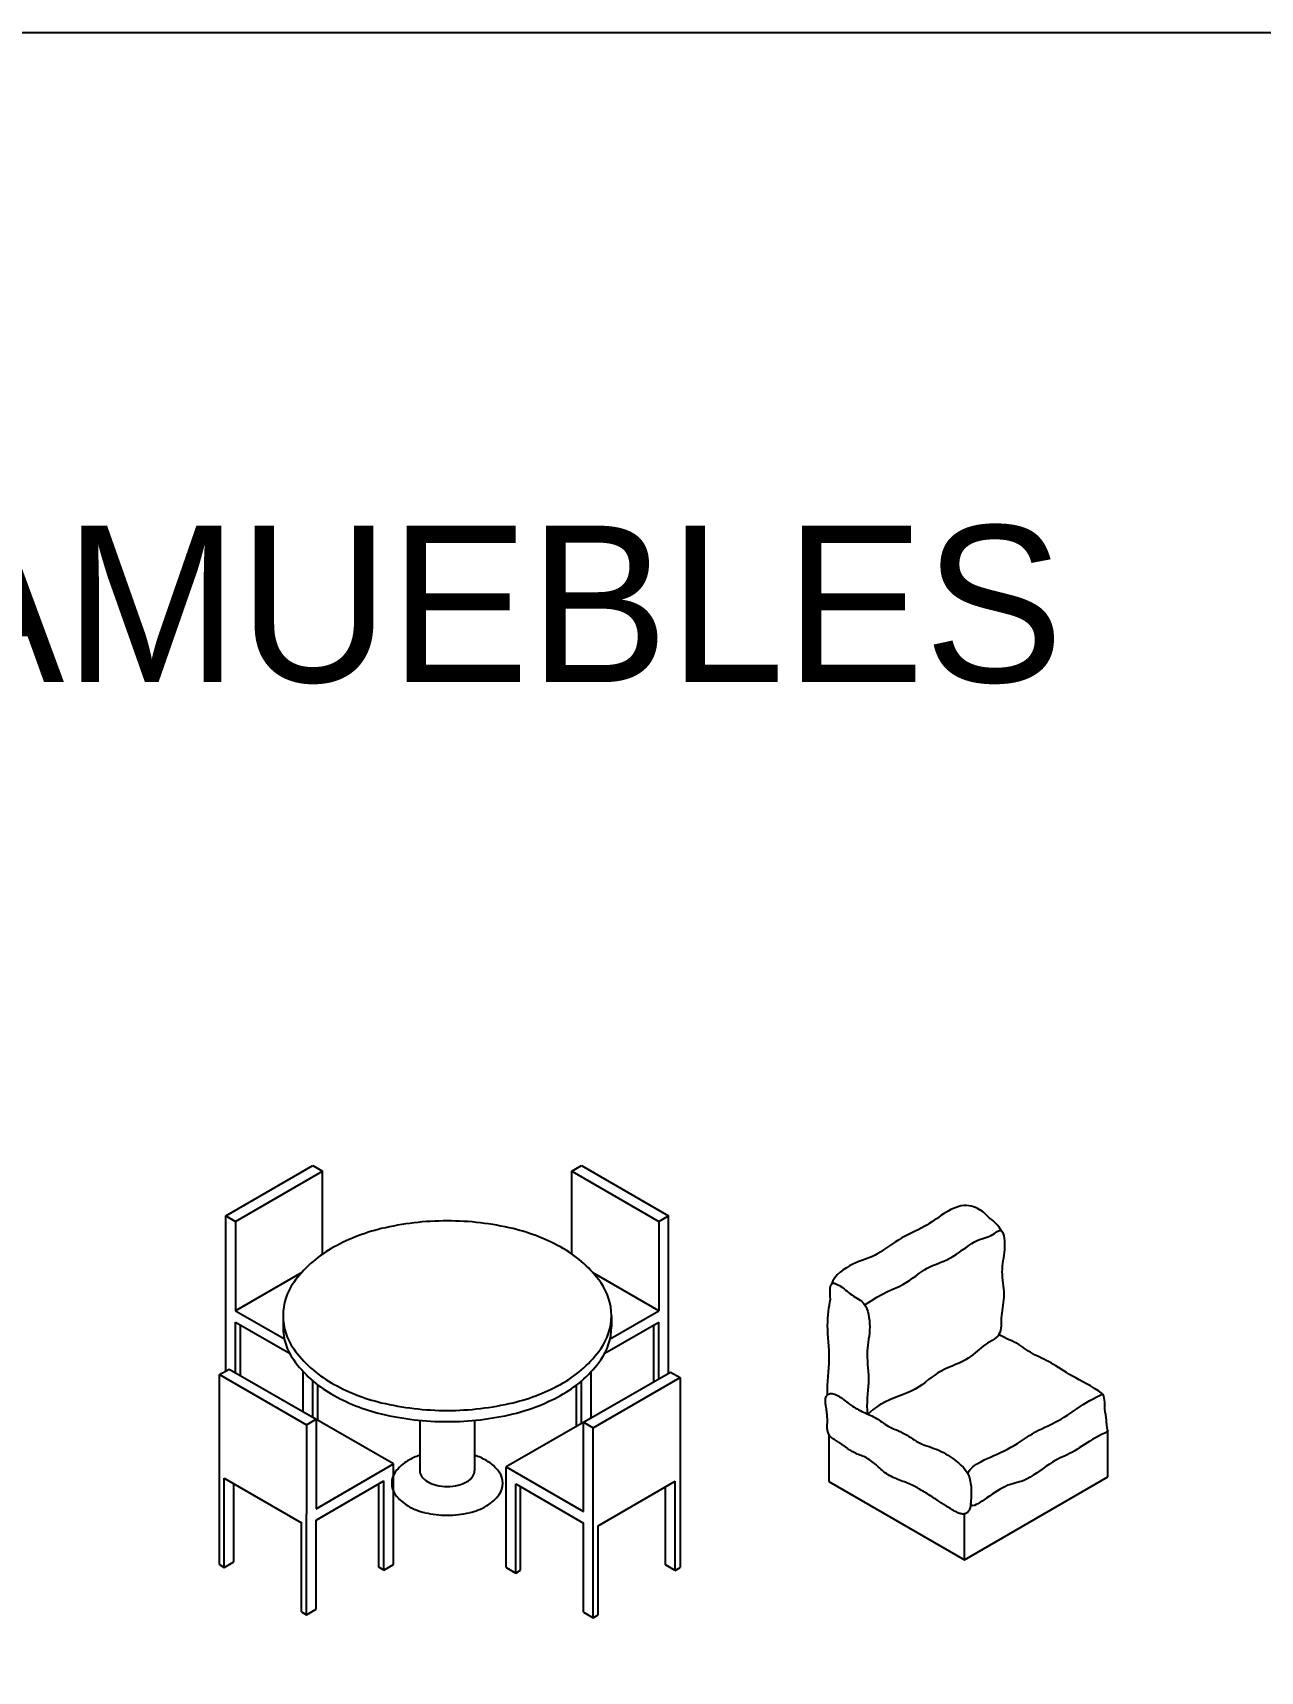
# Model space of a CAD drawing. Header units: millimetres. Extents: x 203.7 to 271.7, y 165.9 to 194.2.
# Drawn here: x 213.95 to 219.44, y 186.85 to 194.18 of the extents above; entities that cross this region are included whole.
import ezdxf

# ---------------------------------------------------------------- set-up
doc = ezdxf.new("R2010")
doc.units = ezdxf.units.MM
doc.layers.add('MUEBLE', color=8, linetype='Continuous')
doc.layers.add('MURO-ACTUALES', color=1, linetype='Continuous')

# ---------------------------------------------------------------- blocks, each defined once
blk = doc.blocks.new('ISS-1')
at = {"layer": 'MUEBLE'}
for p, q in [((-0.1183, 0.7347), (-0.1299, 0.7292)), ((-0.1066, 0.7394), (-0.1183, 0.7347)), ((-0.0948, 0.7432), (-0.1066, 0.7394)), ((-0.0832, 0.746), (-0.0948, 0.7432)), ((-0.0717, 0.7475), (-0.0832, 0.746)), ((-0.0604, 0.7477), (-0.0717, 0.7475)), ((-0.0494, 0.7468), (-0.0604, 0.7477)), ((-0.0389, 0.7448), (-0.0494, 0.7468)), ((-0.0288, 0.742), (-0.0389, 0.7448)), ((-0.0194, 0.7386), (-0.0288, 0.742)), ((-0.0106, 0.7346), (-0.0194, 0.7386)), ((-0.0026, 0.7304), (-0.0106, 0.7346)), ((-0.2377, 0.6602), (-0.2498, 0.6532)), ((-0.2263, 0.6673), (-0.2377, 0.6602)), ((-0.2155, 0.6745), (-0.2263, 0.6673)), ((-0.2049, 0.6816), (-0.2155, 0.6745)), ((-0.1946, 0.6888), (-0.2049, 0.6816)), ((-0.1844, 0.6959), (-0.1946, 0.6888)), ((-0.1741, 0.7029), (-0.1844, 0.6959)), ((-0.1635, 0.7099), (-0.1741, 0.7029)), ((-0.1526, 0.7166), (-0.1635, 0.7099)), ((-0.1413, 0.7231), (-0.1526, 0.7166)), ((-0.1299, 0.7292), (-0.1413, 0.7231)), ((0.0044, 0.726), (-0.0026, 0.7304)), ((0.0106, 0.7217), (0.0044, 0.726)), ((0.0159, 0.7174), (0.0106, 0.7217)), ((0.0207, 0.7132), (0.0159, 0.7174)), ((0.025, 0.7091), (0.0207, 0.7132)), ((0.029, 0.705), (0.025, 0.7091)), ((0.033, 0.7009), (0.029, 0.705)), ((0.0372, 0.697), (0.033, 0.7009)), ((0.0416, 0.6931), (0.0372, 0.697)), ((0.0465, 0.6892), (0.0416, 0.6931)), ((0.052, 0.6851), (0.0465, 0.6892)), ((0.058, 0.6802), (0.052, 0.6851)), ((0.0646, 0.6744), (0.058, 0.6802)), ((0.0718, 0.6672), (0.0646, 0.6744)), ((0.0797, 0.6582), (0.0718, 0.6672)), ((-0.3632, 0.5944), (-0.3774, 0.5856)), ((-0.3487, 0.6027), (-0.3632, 0.5944)), ((-0.334, 0.6106), (-0.3487, 0.6027)), ((-0.3192, 0.6182), (-0.334, 0.6106)), ((-0.3046, 0.6254), (-0.3192, 0.6182)), ((-0.2902, 0.6325), (-0.3046, 0.6254)), ((-0.2761, 0.6394), (-0.2902, 0.6325)), ((-0.2626, 0.6463), (-0.2761, 0.6394)), ((-0.2498, 0.6532), (-0.2626, 0.6463)), ((-0.0236, 0.5845), (-0.012, 0.5905)), ((-0.012, 0.5905), (-0.0012, 0.5953)), ((-0.0012, 0.5953), (0.0089, 0.5991)), ((0.0089, 0.5991), (0.0183, 0.6022)), ((0.0183, 0.6022), (0.0271, 0.605)), ((0.0271, 0.605), (0.0354, 0.6077)), ((0.0354, 0.6077), (0.0433, 0.6107)), ((0.0433, 0.6107), (0.0508, 0.6141)), ((0.0508, 0.6141), (0.058, 0.6183)), ((0.058, 0.6183), (0.0649, 0.6228)), ((0.0649, 0.6228), (0.0714, 0.6273)), ((0.0714, 0.6273), (0.0776, 0.6313)), ((0.0776, 0.6313), (0.0834, 0.6343)), ((0.0883, 0.6471), (0.0797, 0.6582)), ((0.0834, 0.6343), (0.0886, 0.636)), ((0.0975, 0.6335), (0.0883, 0.6471)), ((0.0886, 0.636), (0.0934, 0.6358)), ((0.0934, 0.6358), (0.0976, 0.6335)), ((0.0976, 0.6335), (0.1013, 0.6285)), ((0.1013, 0.6285), (0.1043, 0.6213)), ((0.1043, 0.6213), (0.1068, 0.6121)), ((0.1068, 0.6121), (0.1087, 0.6014)), ((0.1087, 0.6014), (0.1099, 0.5895)), ((0.1099, 0.5895), (0.1106, 0.5768)), ((-0.4927, 0.5151), (-0.5047, 0.5106)), ((-0.4808, 0.5202), (-0.4927, 0.5151)), ((-0.4687, 0.5261), (-0.4808, 0.5202)), ((-0.4565, 0.533), (-0.4687, 0.5261)), ((-0.444, 0.5407), (-0.4565, 0.533)), ((-0.4312, 0.5491), (-0.444, 0.5407)), ((-0.4182, 0.558), (-0.4312, 0.5491)), ((-0.4049, 0.5672), (-0.4182, 0.558)), ((-0.3913, 0.5765), (-0.4049, 0.5672)), ((-0.3774, 0.5856), (-0.3913, 0.5765)), ((-0.1347, 0.5117), (-0.1207, 0.5199)), ((-0.1207, 0.5199), (-0.1064, 0.5291)), ((-0.1064, 0.5291), (-0.0919, 0.5389)), ((-0.0919, 0.5389), (-0.0775, 0.5489)), ((-0.0775, 0.5489), (-0.0633, 0.5589)), ((-0.0633, 0.5589), (-0.0494, 0.5684)), ((-0.0494, 0.5684), (-0.0362, 0.577)), ((-0.0362, 0.577), (-0.0236, 0.5845)), ((0.1073, 0.5248), (0.1054, 0.5123)), ((0.1089, 0.5375), (0.1073, 0.5248)), ((0.1101, 0.5504), (0.1089, 0.5375)), ((0.1106, 0.5636), (0.1101, 0.5504)), ((0.1106, 0.5768), (0.1106, 0.5636)), ((-0.6258, 0.449), (-0.6384, 0.4372)), ((-0.612, 0.4598), (-0.6258, 0.449)), ((-0.5976, 0.4695), (-0.612, 0.4598)), ((-0.583, 0.478), (-0.5976, 0.4695)), ((-0.5687, 0.4854), (-0.583, 0.478)), ((-0.5549, 0.4917), (-0.5687, 0.4854)), ((-0.5418, 0.4971), (-0.5549, 0.4917)), ((-0.5291, 0.5018), (-0.5418, 0.4971)), ((-0.5168, 0.5062), (-0.5291, 0.5018)), ((-0.5047, 0.5106), (-0.5168, 0.5062)), ((-0.2874, 0.4318), (-0.2741, 0.4414)), ((-0.2741, 0.4414), (-0.2611, 0.4506)), ((-0.2611, 0.4506), (-0.2485, 0.4592)), ((-0.2485, 0.4592), (-0.236, 0.4668)), ((-0.236, 0.4668), (-0.2237, 0.4732)), ((-0.2237, 0.4732), (-0.2114, 0.4788)), ((-0.2114, 0.4788), (-0.1991, 0.4839)), ((-0.1991, 0.4839), (-0.1868, 0.4887)), ((-0.1868, 0.4887), (-0.1742, 0.4936)), ((-0.1742, 0.4936), (-0.1614, 0.4988)), ((-0.1614, 0.4988), (-0.1482, 0.5048)), ((-0.1482, 0.5048), (-0.1347, 0.5117)), ((0.0991, 0.4633), (0.0987, 0.451)), ((0.0987, 0.451), (0.0991, 0.4386)), ((0.1001, 0.4755), (0.0991, 0.4633)), ((0.1017, 0.4877), (0.1001, 0.4755)), ((0.1035, 0.5), (0.1017, 0.4877)), ((0.1054, 0.5123), (0.1035, 0.5)), ((-0.6702, 0.3616), (-0.67, 0.3708)), ((-0.67, 0.3708), (-0.6696, 0.379)), ((-0.6696, 0.379), (-0.6687, 0.3859)), ((-0.6687, 0.3859), (-0.6672, 0.3915)), ((-0.6672, 0.3915), (-0.665, 0.3956)), ((-0.6585, 0.4105), (-0.665, 0.3956)), ((-0.665, 0.3956), (-0.6618, 0.3983)), ((-0.6618, 0.3983), (-0.6577, 0.3995)), ((-0.6494, 0.4243), (-0.6585, 0.4105)), ((-0.6577, 0.3995), (-0.6529, 0.3995)), ((-0.6529, 0.3995), (-0.6474, 0.3983)), ((-0.6384, 0.4372), (-0.6494, 0.4243)), ((-0.6474, 0.3983), (-0.6415, 0.3961)), ((-0.6415, 0.3961), (-0.6352, 0.3931)), ((-0.6352, 0.3931), (-0.6286, 0.3893)), ((-0.6286, 0.3893), (-0.6219, 0.3849)), ((-0.6219, 0.3849), (-0.6151, 0.3801)), ((-0.6151, 0.3801), (-0.6083, 0.3748)), ((-0.6083, 0.3748), (-0.6014, 0.3693)), ((-0.6014, 0.3693), (-0.5945, 0.3637)), ((-0.4169, 0.3607), (-0.3971, 0.3698)), ((-0.3971, 0.3698), (-0.3788, 0.3781)), ((-0.3788, 0.3781), (-0.3617, 0.3859)), ((-0.3617, 0.3859), (-0.3456, 0.394)), ((-0.3456, 0.394), (-0.3301, 0.4028)), ((-0.3301, 0.4028), (-0.3154, 0.4122)), ((-0.3154, 0.4122), (-0.3011, 0.422)), ((-0.3011, 0.422), (-0.2874, 0.4318)), ((0.0991, 0.4386), (0.1001, 0.426)), ((0.1001, 0.426), (0.1015, 0.4134)), ((0.1015, 0.4134), (0.1032, 0.4008)), ((0.1032, 0.4008), (0.1048, 0.3881)), ((0.1048, 0.3881), (0.1063, 0.3755)), ((0.1063, 0.3755), (0.1073, 0.363)), ((-0.6756, 0.2885), (-0.6739, 0.3024)), ((-0.6739, 0.3024), (-0.6724, 0.3157)), ((-0.6724, 0.3157), (-0.6693, 0.3283)), ((-0.6706, 0.3402), (-0.6703, 0.3513)), ((-0.6693, 0.3283), (-0.6706, 0.3402)), ((-0.6703, 0.3513), (-0.6702, 0.3616)), ((-0.5945, 0.3637), (-0.5875, 0.3581)), ((-0.5875, 0.3581), (-0.5804, 0.3525)), ((-0.5804, 0.3525), (-0.5731, 0.3472)), ((-0.5731, 0.3472), (-0.5657, 0.3421)), ((-0.5657, 0.3421), (-0.5582, 0.3374)), ((-0.5582, 0.3374), (-0.5506, 0.3329)), ((-0.5506, 0.3329), (-0.5431, 0.3283)), ((-0.5431, 0.3283), (-0.5357, 0.3233)), ((-0.5357, 0.3233), (-0.5287, 0.3178)), ((-0.5287, 0.3178), (-0.5221, 0.3114)), ((-0.5221, 0.3114), (-0.516, 0.304)), ((-0.516, 0.304), (-0.5106, 0.2952)), ((-0.5154, 0.303), (-0.4874, 0.3218)), ((-0.5106, 0.2952), (-0.506, 0.2849)), ((-0.4874, 0.3218), (-0.4617, 0.3373)), ((-0.4617, 0.3373), (-0.4383, 0.35)), ((-0.4383, 0.35), (-0.4169, 0.3607)), ((0.1029, 0.302), (0.101, 0.2902)), ((0.1047, 0.314), (0.1029, 0.302)), ((0.1062, 0.3261), (0.1047, 0.314)), ((0.1073, 0.3382), (0.1062, 0.3261)), ((0.1073, 0.363), (0.1077, 0.3505)), ((0.1077, 0.3505), (0.1073, 0.3382)), ((-0.6816, 0.2099), (-0.6813, 0.2267)), ((-0.6813, 0.2267), (-0.6803, 0.2431)), ((-0.6803, 0.2431), (-0.6795, 0.2588)), ((-0.6795, 0.2588), (-0.6773, 0.2739)), ((-0.6773, 0.2739), (-0.6756, 0.2885)), ((-0.506, 0.2849), (-0.5021, 0.2733)), ((-0.5021, 0.2733), (-0.4989, 0.2606)), ((-0.4989, 0.2606), (-0.4965, 0.2471)), ((-0.4965, 0.2471), (-0.4948, 0.233)), ((-0.4948, 0.233), (-0.4938, 0.2187)), ((0.0957, 0.2204), (0.0953, 0.2095)), ((0.0958, 0.2317), (0.0957, 0.2204)), ((0.096, 0.2432), (0.0958, 0.2317)), ((0.0965, 0.2549), (0.096, 0.2432)), ((0.0976, 0.2666), (0.0965, 0.2549)), ((0.0992, 0.2783), (0.0976, 0.2666)), ((0.101, 0.2902), (0.0992, 0.2783)), ((-0.6813, 0.1924), (-0.6816, 0.2099)), ((-0.6804, 0.1745), (-0.6813, 0.1924)), ((-0.6794, 0.1562), (-0.6804, 0.1745)), ((-0.6777, 0.1376), (-0.6794, 0.1562)), ((-0.4979, 0.1493), (-0.4997, 0.1361)), ((-0.4962, 0.1626), (-0.4979, 0.1493)), ((-0.4947, 0.1761), (-0.4962, 0.1626)), ((-0.4938, 0.19), (-0.4947, 0.1761)), ((-0.4938, 0.2187), (-0.4934, 0.2042)), ((-0.4934, 0.2042), (-0.4938, 0.19)), ((0.064, 0.1498), (0.0547, 0.1435)), ((0.0725, 0.1563), (0.064, 0.1498)), ((0.0798, 0.1634), (0.0725, 0.1563)), ((0.0856, 0.1712), (0.0798, 0.1634)), ((0.0899, 0.1797), (0.0856, 0.1712)), ((0.0925, 0.1662), (0.0856, 0.1712)), ((0.0927, 0.189), (0.0899, 0.1797)), ((0.1008, 0.1613), (0.0925, 0.1662)), ((0.0944, 0.199), (0.0927, 0.189)), ((0.0953, 0.2095), (0.0944, 0.199)), ((0.1102, 0.1565), (0.1008, 0.1613)), ((0.1206, 0.1517), (0.1102, 0.1565)), ((0.1314, 0.1468), (0.1206, 0.1517)), ((0.1424, 0.1419), (0.1314, 0.1468)), ((-0.6764, 0.1186), (-0.6777, 0.1376)), ((-0.6752, 0.0994), (-0.6764, 0.1186)), ((-0.6746, 0.0801), (-0.6752, 0.0994)), ((-0.6745, 0.0606), (-0.6746, 0.0801)), ((-0.5041, 0.0958), (-0.5046, 0.0817)), ((-0.5046, 0.0817), (-0.5044, 0.0671)), ((-0.503, 0.1094), (-0.5041, 0.0958)), ((-0.5015, 0.1228), (-0.503, 0.1094)), ((-0.4997, 0.1361), (-0.5015, 0.1228)), ((-0.0313, 0.0799), (-0.0415, 0.0719)), ((-0.0217, 0.088), (-0.0313, 0.0799)), ((-0.0126, 0.096), (-0.0217, 0.088)), ((-0.0037, 0.1038), (-0.0126, 0.096)), ((0.0054, 0.1113), (-0.0037, 0.1038)), ((0.0147, 0.1184), (0.0054, 0.1113)), ((0.0246, 0.1251), (0.0147, 0.1184)), ((0.0347, 0.1314), (0.0246, 0.1251)), ((0.0449, 0.1374), (0.0347, 0.1314)), ((0.0547, 0.1435), (0.0449, 0.1374)), ((0.1534, 0.1368), (0.1424, 0.1419)), ((0.1639, 0.1314), (0.1534, 0.1368)), ((0.1738, 0.1258), (0.1639, 0.1314)), ((0.1831, 0.1201), (0.1738, 0.1258)), ((0.1919, 0.1141), (0.1831, 0.1201)), ((0.2005, 0.1082), (0.1919, 0.1141)), ((0.2089, 0.1022), (0.2005, 0.1082)), ((0.2174, 0.0963), (0.2089, 0.1022)), ((0.2261, 0.0906), (0.2174, 0.0963)), ((0.2351, 0.0851), (0.2261, 0.0906)), ((0.2446, 0.0798), (0.2351, 0.0851)), ((0.2545, 0.0748), (0.2446, 0.0798)), ((0.2647, 0.0698), (0.2545, 0.0748)), ((-0.6798, -0.0179), (-0.6781, 0.0019)), ((-0.6781, 0.0019), (-0.6765, 0.0216)), ((-0.6765, 0.0216), (-0.6752, 0.0411)), ((-0.6752, 0.0411), (-0.6745, 0.0606)), ((-0.5044, 0.0671), (-0.5036, 0.0521)), ((-0.5036, 0.0521), (-0.5025, 0.0367)), ((-0.5025, 0.0367), (-0.5011, 0.0209)), ((-0.5011, 0.0209), (-0.4999, 0.0048)), ((-0.4999, 0.0048), (-0.4989, -0.0117)), ((-0.1729, 0.0068), (-0.188, -0.0019)), ((-0.1571, 0.0147), (-0.1729, 0.0068)), ((-0.141, 0.0221), (-0.1571, 0.0147)), ((-0.1248, 0.0291), (-0.141, 0.0221)), ((-0.1087, 0.0359), (-0.1248, 0.0291)), ((-0.0932, 0.0426), (-0.1087, 0.0359)), ((-0.0785, 0.0495), (-0.0932, 0.0426)), ((-0.0649, 0.0566), (-0.0785, 0.0495)), ((-0.0526, 0.0641), (-0.0649, 0.0566)), ((-0.0415, 0.0719), (-0.0526, 0.0641)), ((0.2753, 0.0649), (0.2647, 0.0698)), ((0.286, 0.0598), (0.2753, 0.0649)), ((0.2969, 0.0546), (0.286, 0.0598)), ((0.3079, 0.0491), (0.2969, 0.0546)), ((0.3188, 0.0432), (0.3079, 0.0491)), ((0.3298, 0.0368), (0.3188, 0.0432)), ((0.3407, 0.03), (0.3298, 0.0368)), ((0.3519, 0.0229), (0.3407, 0.03)), ((0.3633, 0.0154), (0.3519, 0.0229)), ((0.3752, 0.0077), (0.3633, 0.0154)), ((0.3875, -0.0002), (0.3752, 0.0077)), ((-0.6825, -0.0787), (-0.6823, -0.0582)), ((-0.6823, -0.0582), (-0.6813, -0.0379)), ((-0.6813, -0.0379), (-0.6798, -0.0179)), ((-0.4994, -0.0622), (-0.5009, -0.0794)), ((-0.4985, -0.0452), (-0.4994, -0.0622)), ((-0.4989, -0.0117), (-0.4983, -0.0283)), ((-0.4983, -0.0283), (-0.4985, -0.0452)), ((-0.2726, -0.0636), (-0.2894, -0.0737)), ((-0.2573, -0.0531), (-0.2726, -0.0636)), ((-0.2429, -0.0424), (-0.2573, -0.0531)), ((-0.2293, -0.0317), (-0.2429, -0.0424)), ((-0.2158, -0.0213), (-0.2293, -0.0317)), ((-0.2022, -0.0112), (-0.2158, -0.0213)), ((-0.188, -0.0019), (-0.2022, -0.0112)), ((0.4006, -0.0082), (0.3875, -0.0002)), ((0.4144, -0.0162), (0.4006, -0.0082)), ((0.4291, -0.0243), (0.4144, -0.0162)), ((0.4447, -0.0326), (0.4291, -0.0243)), ((0.4609, -0.0411), (0.4447, -0.0326)), ((0.4778, -0.0502), (0.4609, -0.0411)), ((0.4952, -0.06), (0.4778, -0.0502)), ((0.513, -0.0706), (0.4952, -0.06)), ((0.5312, -0.0822), (0.513, -0.0706)), ((-0.6917, -0.1243), (-0.6914, -0.1198)), ((-0.6916, -0.1291), (-0.6917, -0.1243)), ((-0.6913, -0.134), (-0.6916, -0.1291)), ((-0.6914, -0.1198), (-0.6907, -0.1155)), ((-0.6907, -0.1392), (-0.6913, -0.134)), ((-0.6907, -0.1155), (-0.6895, -0.1114)), ((-0.69, -0.1446), (-0.6907, -0.1392)), ((-0.6891, -0.1503), (-0.69, -0.1446)), ((-0.6895, -0.1114), (-0.6879, -0.1076)), ((-0.6879, -0.1076), (-0.6858, -0.1041)), ((-0.6858, -0.1041), (-0.6834, -0.1009)), ((-0.6834, -0.1009), (-0.6805, -0.0983)), ((-0.6818, -0.0995), (-0.6825, -0.0787)), ((-0.6805, -0.0983), (-0.6773, -0.0961)), ((-0.6773, -0.0961), (-0.6738, -0.0945)), ((-0.6738, -0.0945), (-0.6699, -0.0935)), ((-0.6699, -0.0935), (-0.6657, -0.0932)), ((-0.6657, -0.0932), (-0.6612, -0.0936)), ((-0.6612, -0.0936), (-0.6564, -0.0947)), ((-0.6564, -0.0947), (-0.6513, -0.0963)), ((-0.6513, -0.0963), (-0.646, -0.0985)), ((-0.646, -0.0985), (-0.6405, -0.1012)), ((-0.6405, -0.1012), (-0.6347, -0.1044)), ((-0.6347, -0.1044), (-0.6287, -0.1081)), ((-0.6287, -0.1081), (-0.6225, -0.1122)), ((-0.6225, -0.1122), (-0.6162, -0.1166)), ((-0.6162, -0.1166), (-0.6097, -0.1213)), ((-0.6097, -0.1213), (-0.6032, -0.1262)), ((-0.6032, -0.1262), (-0.5965, -0.1312)), ((-0.5965, -0.1312), (-0.5898, -0.1362)), ((-0.5898, -0.1362), (-0.5831, -0.1411)), ((-0.5831, -0.1411), (-0.5696, -0.1504)), ((-0.5052, -0.1319), (-0.5055, -0.1498)), ((-0.5041, -0.1143), (-0.5052, -0.1319)), ((-0.5026, -0.0968), (-0.5041, -0.1143)), ((-0.5009, -0.0794), (-0.5026, -0.0968)), ((-0.426, -0.1328), (-0.4519, -0.1477)), ((-0.4004, -0.1205), (-0.426, -0.1328)), ((-0.3754, -0.11), (-0.4004, -0.1205)), ((-0.3514, -0.1008), (-0.3754, -0.11)), ((-0.3288, -0.092), (-0.3514, -0.1008)), ((-0.308, -0.0832), (-0.3288, -0.092)), ((-0.2894, -0.0737), (-0.308, -0.0832)), ((0.4484, -0.1522), (0.4627, -0.1428)), ((0.4627, -0.1428), (0.4772, -0.1337)), ((0.4772, -0.1337), (0.4919, -0.1252)), ((0.4919, -0.1252), (0.5066, -0.1171)), ((0.5066, -0.1171), (0.5213, -0.1095)), ((0.5213, -0.1095), (0.5357, -0.1021)), ((0.5497, -0.095), (0.5312, -0.0822)), ((0.5357, -0.1021), (0.5497, -0.095)), ((0.5497, -0.095), (0.5532, -0.1053)), ((0.5532, -0.1053), (0.5556, -0.1148)), ((0.5556, -0.1148), (0.5571, -0.1237)), ((0.5571, -0.1237), (0.558, -0.132)), ((0.558, -0.132), (0.5583, -0.1397)), ((0.5583, -0.1397), (0.5583, -0.1469)), ((-0.6882, -0.1562), (-0.6891, -0.1503)), ((-0.6872, -0.1624), (-0.6882, -0.1562)), ((-0.6863, -0.1688), (-0.6872, -0.1624)), ((-0.6855, -0.1754), (-0.6863, -0.1688)), ((-0.6847, -0.182), (-0.6855, -0.1754)), ((-0.684, -0.1886), (-0.6847, -0.182)), ((-0.6834, -0.1951), (-0.684, -0.1886)), ((-0.683, -0.2015), (-0.6834, -0.1951)), ((-0.6828, -0.2077), (-0.683, -0.2015)), ((-0.6829, -0.2249), (-0.6828, -0.2194)), ((-0.6827, -0.2137), (-0.6828, -0.2077)), ((-0.6828, -0.2194), (-0.6827, -0.2137)), ((-0.5696, -0.1504), (-0.563, -0.1548)), ((-0.563, -0.1548), (-0.5563, -0.1589)), ((-0.5563, -0.1589), (-0.5495, -0.1629)), ((-0.5495, -0.1629), (-0.5427, -0.1667)), ((-0.5427, -0.1667), (-0.5358, -0.1704)), ((-0.5358, -0.1704), (-0.5287, -0.174)), ((-0.5287, -0.174), (-0.5215, -0.1774)), ((-0.5215, -0.1774), (-0.514, -0.1808)), ((-0.514, -0.1808), (-0.5065, -0.1842)), ((-0.5065, -0.1842), (-0.4989, -0.1875)), ((-0.5055, -0.1498), (-0.5047, -0.1678)), ((-0.5047, -0.1678), (-0.5024, -0.186)), ((-0.4774, -0.1659), (-0.5024, -0.1879)), ((-0.4989, -0.1875), (-0.4914, -0.1909)), ((-0.4914, -0.1909), (-0.4839, -0.1943)), ((-0.4839, -0.1943), (-0.4766, -0.1978)), ((-0.4519, -0.1477), (-0.4774, -0.1659)), ((-0.4766, -0.1978), (-0.4696, -0.2015)), ((-0.4696, -0.2015), (-0.4628, -0.2053)), ((-0.4628, -0.2053), (-0.4565, -0.2092)), ((-0.4565, -0.2092), (-0.4503, -0.2134)), ((-0.4503, -0.2134), (-0.4443, -0.2177)), ((-0.4443, -0.2177), (-0.4382, -0.222)), ((0.3347, -0.2238), (0.3491, -0.2165)), ((0.3491, -0.2165), (0.3635, -0.2085)), ((0.3635, -0.2085), (0.3777, -0.2)), ((0.3777, -0.2), (0.3919, -0.1909)), ((0.3919, -0.1909), (0.406, -0.1814)), ((0.406, -0.1814), (0.4201, -0.1717)), ((0.4201, -0.1717), (0.4342, -0.1619)), ((0.4342, -0.1619), (0.4484, -0.1522)), ((0.5583, -0.1469), (0.5582, -0.1536)), ((0.5582, -0.1536), (0.5583, -0.1598)), ((0.5583, -0.1598), (0.5586, -0.1656)), ((0.5586, -0.1656), (0.5592, -0.1711)), ((0.5592, -0.1711), (0.56, -0.1764)), ((0.56, -0.1764), (0.5609, -0.1816)), ((0.5609, -0.1816), (0.5618, -0.1868)), ((0.5618, -0.1868), (0.5627, -0.192)), ((0.5627, -0.192), (0.5636, -0.1974)), ((0.5636, -0.1974), (0.5643, -0.2032)), ((0.5643, -0.2032), (0.5648, -0.2092)), ((0.5648, -0.2092), (0.5652, -0.2157)), ((0.5652, -0.2157), (0.5656, -0.2226)), ((-0.6834, -0.2403), (-0.6833, -0.2353)), ((-0.6834, -0.2453), (-0.6834, -0.2403)), ((-0.6832, -0.2501), (-0.6834, -0.2453)), ((-0.6833, -0.2353), (-0.6831, -0.2302)), ((-0.6827, -0.2549), (-0.6832, -0.2501)), ((-0.6831, -0.2302), (-0.6829, -0.2249)), ((-0.682, -0.2596), (-0.6827, -0.2549)), ((-0.6811, -0.2643), (-0.682, -0.2596)), ((-0.6798, -0.2687), (-0.6811, -0.2643)), ((-0.6783, -0.273), (-0.6798, -0.2687)), ((-0.6765, -0.277), (-0.6783, -0.273)), ((-0.6743, -0.2807), (-0.6765, -0.277)), ((-0.6756, -0.2786), (-0.6756, -0.4879)), ((-0.6719, -0.2842), (-0.6743, -0.2807)), ((-0.669, -0.2873), (-0.6719, -0.2842)), ((-0.6659, -0.2901), (-0.669, -0.2873)), ((-0.6625, -0.2927), (-0.6659, -0.2901)), ((-0.6588, -0.2952), (-0.6625, -0.2927)), ((-0.4382, -0.222), (-0.4319, -0.2264)), ((-0.4319, -0.2264), (-0.4253, -0.2309)), ((-0.4253, -0.2309), (-0.4182, -0.2353)), ((-0.4182, -0.2353), (-0.4105, -0.2397)), ((-0.4105, -0.2397), (-0.402, -0.2441)), ((-0.402, -0.2441), (-0.3929, -0.2483)), ((-0.3929, -0.2483), (-0.3834, -0.2526)), ((-0.3834, -0.2526), (-0.3736, -0.257)), ((-0.3736, -0.257), (-0.3636, -0.2614)), ((-0.3636, -0.2614), (-0.3538, -0.2659)), ((-0.3538, -0.2659), (-0.3441, -0.2706)), ((-0.3441, -0.2706), (-0.3348, -0.2755)), ((-0.3348, -0.2755), (-0.326, -0.2805)), ((-0.326, -0.2805), (-0.3176, -0.2858)), ((-0.3176, -0.2858), (-0.3095, -0.2911)), ((-0.3095, -0.2911), (-0.3015, -0.2964)), ((0.1951, -0.2996), (0.2085, -0.2907)), ((0.2085, -0.2907), (0.2219, -0.282)), ((0.2219, -0.282), (0.2354, -0.2737)), ((0.2354, -0.2737), (0.249, -0.2657)), ((0.249, -0.2657), (0.2629, -0.2583)), ((0.2629, -0.2583), (0.277, -0.2512)), ((0.277, -0.2512), (0.2913, -0.2444)), ((0.2913, -0.2444), (0.3057, -0.2377)), ((0.3057, -0.2377), (0.3202, -0.2309)), ((0.3202, -0.2309), (0.3347, -0.2238)), ((0.5182, -0.2914), (0.5051, -0.2987)), ((0.5316, -0.2844), (0.5182, -0.2914)), ((0.5452, -0.2776), (0.5316, -0.2844)), ((0.5589, -0.2708), (0.5452, -0.2776)), ((0.5727, -0.2639), (0.5589, -0.2708)), ((0.5656, -0.2226), (0.5662, -0.2299)), ((0.5662, -0.2299), (0.5671, -0.2376)), ((0.5671, -0.2376), (0.5684, -0.2459)), ((0.5684, -0.2459), (0.5702, -0.2546)), ((0.5702, -0.2546), (0.5727, -0.2639)), ((0.5727, -0.4673), (0.5727, -0.2639)), ((-0.6549, -0.2977), (-0.6588, -0.2952)), ((-0.6508, -0.3001), (-0.6549, -0.2977)), ((-0.6464, -0.3027), (-0.6508, -0.3001)), ((-0.642, -0.3054), (-0.6464, -0.3027)), ((-0.6374, -0.3083), (-0.642, -0.3054)), ((-0.6327, -0.3114), (-0.6374, -0.3083)), ((-0.6327, -0.3114), (-0.6182, -0.3217)), ((-0.6131, -0.3253), (-0.6182, -0.3217)), ((-0.6131, -0.3253), (-0.5926, -0.3402)), ((-0.5873, -0.3438), (-0.5926, -0.3402)), ((-0.582, -0.3474), (-0.5873, -0.3438)), ((-0.5766, -0.3508), (-0.582, -0.3474)), ((-0.5712, -0.354), (-0.5766, -0.3508)), ((-0.5657, -0.357), (-0.5712, -0.354)), ((-0.5601, -0.3598), (-0.5657, -0.357)), ((-0.5545, -0.3623), (-0.5601, -0.3598)), ((-0.5488, -0.3646), (-0.5545, -0.3623)), ((-0.543, -0.3668), (-0.5488, -0.3646)), ((-0.3015, -0.2964), (-0.2935, -0.3017)), ((-0.2935, -0.3017), (-0.2853, -0.3068)), ((-0.2853, -0.3068), (-0.2768, -0.3116)), ((-0.2768, -0.3116), (-0.2679, -0.3162)), ((-0.2679, -0.3162), (-0.2584, -0.3203)), ((-0.2584, -0.3203), (-0.2484, -0.3242)), ((-0.2484, -0.3242), (-0.2381, -0.328)), ((-0.2381, -0.328), (-0.2275, -0.3316)), ((-0.2275, -0.3316), (-0.2167, -0.3353)), ((-0.2167, -0.3353), (-0.2058, -0.3392)), ((-0.2058, -0.3392), (-0.195, -0.3433)), ((-0.195, -0.3433), (-0.1843, -0.3477)), ((-0.1843, -0.3477), (-0.1738, -0.3526)), ((-0.1738, -0.3526), (-0.1636, -0.3579)), ((-0.1636, -0.3579), (-0.1536, -0.3636)), ((-0.1536, -0.3636), (-0.1439, -0.3695)), ((0.0619, -0.3716), (0.0772, -0.3648)), ((0.0772, -0.3648), (0.0928, -0.3577)), ((0.0928, -0.3577), (0.1084, -0.3504)), ((0.1084, -0.3504), (0.1238, -0.3427)), ((0.1238, -0.3427), (0.1389, -0.3346)), ((0.1389, -0.3346), (0.1535, -0.3262)), ((0.1535, -0.3262), (0.1677, -0.3175)), ((0.1677, -0.3175), (0.1815, -0.3086)), ((0.1815, -0.3086), (0.1951, -0.2996)), ((0.4016, -0.3628), (0.3914, -0.3677)), ((0.4119, -0.3574), (0.4016, -0.3628)), ((0.4225, -0.3512), (0.4119, -0.3574)), ((0.4334, -0.3445), (0.4225, -0.3512)), ((0.4446, -0.3373), (0.4334, -0.3445)), ((0.456, -0.3297), (0.4446, -0.3373)), ((0.4678, -0.3219), (0.456, -0.3297)), ((0.4799, -0.3141), (0.4678, -0.3219)), ((0.4923, -0.3063), (0.4799, -0.3141)), ((0.5051, -0.2987), (0.4923, -0.3063)), ((-0.5372, -0.369), (-0.543, -0.3668)), ((-0.5313, -0.3712), (-0.5372, -0.369)), ((-0.5254, -0.3736), (-0.5313, -0.3712)), ((-0.5195, -0.3761), (-0.5254, -0.3736)), ((-0.5136, -0.3789), (-0.5195, -0.3761)), ((-0.5076, -0.382), (-0.5136, -0.3789)), ((-0.5017, -0.3855), (-0.5076, -0.382)), ((-0.4958, -0.3892), (-0.5017, -0.3855)), ((-0.4899, -0.3933), (-0.4958, -0.3892)), ((-0.4839, -0.3977), (-0.4899, -0.3933)), ((-0.478, -0.4022), (-0.4839, -0.3977)), ((-0.4721, -0.4071), (-0.478, -0.4022)), ((-0.4662, -0.4121), (-0.4721, -0.4071)), ((-0.4602, -0.4173), (-0.4662, -0.4121)), ((-0.4543, -0.4227), (-0.4602, -0.4173)), ((-0.4483, -0.4281), (-0.4543, -0.4227)), ((-0.4422, -0.4335), (-0.4483, -0.4281)), ((-0.436, -0.4388), (-0.4422, -0.4335)), ((-0.4297, -0.444), (-0.436, -0.4388)), ((-0.1439, -0.3695), (-0.1345, -0.3756)), ((-0.1345, -0.3756), (-0.1254, -0.3819)), ((-0.1254, -0.3819), (-0.1167, -0.3883)), ((-0.1167, -0.3883), (-0.1082, -0.3947)), ((-0.1082, -0.3947), (-0.1002, -0.401)), ((-0.1002, -0.401), (-0.0925, -0.4074)), ((-0.0925, -0.4074), (-0.0852, -0.4138)), ((-0.0852, -0.4138), (-0.0732, -0.4255)), ((-0.0732, -0.4255), (-0.0612, -0.4406)), ((-0.0483, -0.4405), (-0.0439, -0.4344)), ((-0.0439, -0.4344), (-0.0382, -0.4284)), ((-0.0382, -0.4284), (-0.0314, -0.4223)), ((-0.0314, -0.4223), (-0.0235, -0.4161)), ((-0.0235, -0.4161), (-0.0144, -0.41)), ((-0.0144, -0.41), (-0.0042, -0.4037)), ((-0.0042, -0.4037), (0.0071, -0.3975)), ((0.0071, -0.3975), (0.0195, -0.3912)), ((0.0195, -0.3912), (0.0328, -0.3848)), ((0.0328, -0.3848), (0.047, -0.3783)), ((0.047, -0.3783), (0.0619, -0.3716)), ((0.2682, -0.4398), (0.2536, -0.4499)), ((0.2828, -0.4295), (0.2682, -0.4398)), ((0.2972, -0.4194), (0.2828, -0.4295)), ((0.3112, -0.4099), (0.2972, -0.4194)), ((0.3246, -0.4014), (0.3112, -0.4099)), ((0.3371, -0.394), (0.3246, -0.4014)), ((0.3489, -0.3877), (0.3371, -0.394)), ((0.36, -0.3822), (0.3489, -0.3877)), ((0.3707, -0.3772), (0.36, -0.3822)), ((0.3811, -0.3724), (0.3707, -0.3772)), ((0.3914, -0.3677), (0.3811, -0.3724)), ((-0.6756, -0.4879), (-0.0693, -0.8379)), ((-0.4233, -0.449), (-0.4297, -0.444)), ((-0.4167, -0.4536), (-0.4233, -0.449)), ((-0.4099, -0.458), (-0.4167, -0.4536)), ((-0.4029, -0.462), (-0.4099, -0.458)), ((-0.3958, -0.4658), (-0.4029, -0.462)), ((-0.3886, -0.4693), (-0.3958, -0.4658)), ((-0.3814, -0.4723), (-0.3886, -0.4693)), ((-0.374, -0.4757), (-0.3814, -0.4723)), ((-0.3667, -0.4786), (-0.374, -0.4757)), ((-0.3593, -0.4815), (-0.3667, -0.4786)), ((-0.352, -0.4841), (-0.3593, -0.4815)), ((-0.3448, -0.487), (-0.352, -0.4841)), ((-0.3376, -0.4896), (-0.3448, -0.487)), ((-0.3305, -0.4923), (-0.3376, -0.4896)), ((-0.3236, -0.495), (-0.3305, -0.4923)), ((-0.3168, -0.4978), (-0.3236, -0.495)), ((-0.3101, -0.5006), (-0.3168, -0.4978)), ((-0.3036, -0.5035), (-0.3101, -0.5006)), ((-0.2973, -0.5065), (-0.3036, -0.5035)), ((-0.2912, -0.5096), (-0.2973, -0.5065)), ((-0.2851, -0.5129), (-0.2912, -0.5096)), ((-0.2791, -0.5163), (-0.2851, -0.5129)), ((-0.0693, -0.8379), (0.5727, -0.4673)), ((-0.0612, -0.4406), (-0.0567, -0.4478)), ((-0.0567, -0.4478), (-0.0528, -0.4553)), ((-0.0538, -0.4526), (-0.0516, -0.4465)), ((-0.0528, -0.4553), (-0.0495, -0.4629)), ((-0.0516, -0.4465), (-0.0483, -0.4405)), ((-0.0495, -0.4629), (-0.0468, -0.4708)), ((-0.0468, -0.4708), (-0.0446, -0.4787)), ((-0.0446, -0.4787), (-0.0428, -0.4866)), ((-0.0428, -0.4866), (-0.0414, -0.4946)), ((-0.0414, -0.4946), (-0.0404, -0.5024)), ((-0.0404, -0.5024), (-0.0396, -0.5101)), ((-0.0396, -0.5101), (-0.0391, -0.5177)), ((0.1144, -0.5097), (0.1028, -0.5155)), ((0.1257, -0.5047), (0.1144, -0.5097)), ((0.1365, -0.5008), (0.1257, -0.5047)), ((0.1469, -0.4977), (0.1365, -0.5008)), ((0.1571, -0.495), (0.1469, -0.4977)), ((0.1674, -0.4923), (0.1571, -0.495)), ((0.1778, -0.4893), (0.1674, -0.4923)), ((0.1887, -0.4858), (0.1778, -0.4893)), ((0.2001, -0.4812), (0.1887, -0.4858)), ((0.2123, -0.4754), (0.2001, -0.4812)), ((0.2254, -0.4681), (0.2123, -0.4754)), ((0.2392, -0.4594), (0.2254, -0.4681)), ((0.2536, -0.4499), (0.2392, -0.4594)), ((-0.2731, -0.5197), (-0.2791, -0.5163)), ((-0.267, -0.5233), (-0.2731, -0.5197)), ((-0.2609, -0.5271), (-0.267, -0.5233)), ((-0.2546, -0.5309), (-0.2609, -0.5271)), ((-0.2481, -0.5348), (-0.2546, -0.5309)), ((-0.2415, -0.5389), (-0.2481, -0.5348)), ((-0.2348, -0.543), (-0.2415, -0.5389)), ((-0.2282, -0.547), (-0.2348, -0.543)), ((-0.2216, -0.5511), (-0.2282, -0.547)), ((-0.2152, -0.5551), (-0.2216, -0.5511)), ((-0.209, -0.5591), (-0.2152, -0.5551)), ((-0.203, -0.5629), (-0.209, -0.5591)), ((-0.1974, -0.5665), (-0.203, -0.5629)), ((-0.1922, -0.5701), (-0.1974, -0.5665)), ((-0.1872, -0.5734), (-0.1922, -0.5701)), ((-0.1825, -0.5766), (-0.1872, -0.5734)), ((-0.1781, -0.5796), (-0.1825, -0.5766)), ((-0.1738, -0.5825), (-0.1781, -0.5796)), ((-0.1698, -0.5852), (-0.1738, -0.5825)), ((-0.166, -0.5878), (-0.1698, -0.5852)), ((-0.0407, -0.5833), (-0.0413, -0.5888)), ((-0.0403, -0.5775), (-0.0407, -0.5833)), ((-0.0395, -0.59), (-0.0407, -0.5849)), ((-0.04, -0.5715), (-0.0403, -0.5775)), ((-0.0396, -0.5654), (-0.04, -0.5715)), ((-0.0393, -0.5591), (-0.0396, -0.5654)), ((-0.0391, -0.5526), (-0.0393, -0.5591)), ((-0.0391, -0.5177), (-0.0388, -0.525)), ((-0.0388, -0.546), (-0.0391, -0.5526)), ((-0.0388, -0.525), (-0.0387, -0.5322)), ((-0.0387, -0.5392), (-0.0388, -0.546)), ((-0.0387, -0.5322), (-0.0387, -0.5392)), ((-0.0001, -0.5814), (-0.009, -0.5869)), ((0.0096, -0.575), (-0.0001, -0.5814)), ((0.02, -0.568), (0.0096, -0.575)), ((0.031, -0.5605), (0.02, -0.568)), ((0.0425, -0.5527), (0.031, -0.5605)), ((0.0544, -0.5448), (0.0425, -0.5527)), ((0.0665, -0.5369), (0.0544, -0.5448)), ((0.0786, -0.5293), (0.0665, -0.5369)), ((0.0908, -0.5221), (0.0786, -0.5293)), ((0.1028, -0.5155), (0.0908, -0.5221)), ((-0.1624, -0.5902), (-0.166, -0.5878)), ((-0.1588, -0.5925), (-0.1624, -0.5902)), ((-0.1555, -0.5946), (-0.1588, -0.5925)), ((-0.1522, -0.5967), (-0.1555, -0.5946)), ((-0.1491, -0.5986), (-0.1522, -0.5967)), ((-0.146, -0.6005), (-0.1491, -0.5986)), ((-0.1431, -0.6023), (-0.146, -0.6005)), ((-0.1402, -0.604), (-0.1431, -0.6023)), ((-0.1375, -0.6057), (-0.1402, -0.604)), ((-0.1347, -0.6074), (-0.1375, -0.6057)), ((-0.132, -0.609), (-0.1347, -0.6074)), ((-0.1293, -0.6107), (-0.132, -0.609)), ((-0.1265, -0.6124), (-0.1293, -0.6107)), ((-0.1236, -0.6141), (-0.1265, -0.6124)), ((-0.1206, -0.6159), (-0.1236, -0.6141)), ((-0.1174, -0.6177), (-0.1206, -0.6159)), ((-0.114, -0.6196), (-0.1174, -0.6177)), ((-0.1105, -0.6215), (-0.114, -0.6196)), ((-0.1069, -0.6235), (-0.1105, -0.6215)), ((-0.1031, -0.6253), (-0.1069, -0.6235)), ((-0.0994, -0.6271), (-0.1031, -0.6253)), ((-0.0956, -0.6288), (-0.0994, -0.6271)), ((-0.0919, -0.6302), (-0.0956, -0.6288)), ((-0.0883, -0.6314), (-0.0919, -0.6302)), ((-0.0848, -0.6324), (-0.0883, -0.6314)), ((-0.0813, -0.633), (-0.0848, -0.6324)), ((-0.078, -0.6334), (-0.0813, -0.633)), ((-0.0748, -0.6335), (-0.078, -0.6334)), ((-0.0717, -0.6333), (-0.0748, -0.6335)), ((-0.0687, -0.6327), (-0.0717, -0.6333)), ((-0.0693, -0.8379), (-0.0693, -0.6328)), ((-0.0658, -0.6318), (-0.0687, -0.6327)), ((-0.0629, -0.6306), (-0.0658, -0.6318)), ((-0.0602, -0.629), (-0.0629, -0.6306)), ((-0.0575, -0.6271), (-0.0602, -0.629)), ((-0.055, -0.6248), (-0.0575, -0.6271)), ((-0.055, -0.6248), (-0.0484, -0.6159)), ((-0.0466, -0.6122), (-0.0484, -0.6159)), ((-0.045, -0.6082), (-0.0466, -0.6122)), ((-0.0438, -0.6038), (-0.045, -0.6082)), ((-0.0427, -0.5991), (-0.0438, -0.6038)), ((-0.0419, -0.5941), (-0.0427, -0.5991)), ((-0.0413, -0.5888), (-0.0419, -0.5941)), ((-0.0375, -0.5936), (-0.0395, -0.59)), ((-0.0343, -0.5957), (-0.0375, -0.5936)), ((-0.0298, -0.5958), (-0.0343, -0.5957)), ((-0.024, -0.5943), (-0.0298, -0.5958)), ((-0.017, -0.5912), (-0.024, -0.5943)), ((-0.009, -0.5869), (-0.017, -0.5912))]:
    blk.add_line(p, q, dxfattribs=at)

msp = doc.modelspace()

# ---------------------------------------------------------------- linework, layer by layer
at = {"layer": 'MUEBLE'}
for p, q in [((214.8101, 188.8861), (215.1998, 189.1111)), ((214.8534, 188.8611), (215.2431, 189.0861)), ((215.1998, 189.1111), (215.2431, 189.0861)), ((215.2431, 188.7147), (215.2431, 189.0861)), ((216.3588, 189.0861), (216.4021, 189.1111)), ((216.3588, 189.0861), (216.7485, 188.8611)), ((216.3588, 188.7147), (216.3588, 189.0861)), ((216.4021, 189.1111), (216.7918, 188.8861)), ((214.8101, 188.192), (214.8101, 188.8861)), ((214.8101, 188.8861), (214.8534, 188.8611)), ((214.8534, 188.8611), (214.8534, 188.4611)), ((216.7485, 188.8611), (216.7918, 188.8861)), ((216.7485, 188.8611), (216.7485, 188.4611)), ((216.7918, 188.1819), (216.7918, 188.8861)), ((215.1499, 188.6323), (214.8534, 188.4611)), ((216.7485, 188.4611), (216.4519, 188.6323)), ((214.8534, 188.4611), (215.0719, 188.3349)), ((214.8534, 188.1834), (214.8534, 188.4103)), ((214.8534, 188.4103), (215.0954, 188.2706)), ((214.8754, 188.1707), (214.8754, 188.3976)), ((215.0661, 188.439), (215.0661, 188.389)), ((216.5065, 188.2706), (216.7485, 188.4103)), ((216.53, 188.3349), (216.7485, 188.4611)), ((216.5358, 188.439), (216.5358, 188.389)), ((216.7265, 188.1442), (216.7265, 188.3976)), ((216.7485, 188.1569), (216.7485, 188.4103)), ((214.781, 188.1752), (214.8243, 188.2002)), ((214.781, 188.1752), (215.1707, 187.9502)), ((214.781, 187.3252), (214.781, 188.1752)), ((214.8243, 188.2002), (215.214, 187.9752)), ((215.1565, 188.0084), (215.1565, 188.1886)), ((216.4108, 187.9619), (216.8005, 188.1869)), ((216.4454, 187.9819), (216.4454, 188.1886)), ((216.8005, 188.1869), (216.8438, 188.1619)), ((215.1998, 187.9834), (215.1998, 188.1469)), ((215.2218, 187.9707), (215.2218, 188.1289)), ((216.3801, 187.9442), (216.3801, 188.1289)), ((216.4021, 187.9569), (216.4021, 188.1469)), ((216.4541, 187.9369), (216.8438, 188.1619)), ((216.8438, 188.1619), (216.8438, 187.3119)), ((215.5604, 187.7752), (215.1707, 188.0002)), ((215.1707, 187.9502), (215.214, 187.9752)), ((215.214, 187.9752), (215.214, 187.5752)), ((215.6785, 187.9707), (215.6785, 187.7454)), ((215.9234, 187.9707), (215.9234, 187.7454)), ((216.4541, 187.9869), (216.0644, 187.7619)), ((216.4108, 187.9619), (216.4541, 187.9369)), ((216.4108, 187.5619), (216.4108, 187.9619)), ((215.1707, 187.9502), (215.1707, 187.5502)), ((216.4541, 187.0869), (216.4541, 187.9369)), ((215.214, 187.5752), (215.5604, 187.7752)), ((215.5604, 187.3252), (215.5604, 187.7752)), ((216.0644, 187.7619), (216.4108, 187.5619)), ((216.0644, 187.3119), (216.0644, 187.7619)), ((214.803, 187.3125), (214.803, 187.7117)), ((214.803, 187.7117), (215.1487, 187.5121)), ((214.8463, 187.3375), (214.8463, 187.6867)), ((215.214, 187.5244), (215.5171, 187.6994)), ((215.4951, 187.3129), (215.4951, 187.6867)), ((215.5171, 187.3002), (215.5171, 187.6994)), ((216.1077, 187.2869), (216.1077, 187.6861)), ((216.1077, 187.6861), (216.4108, 187.5111)), ((216.1297, 187.2996), (216.1297, 187.6734)), ((216.4761, 187.4988), (216.8218, 187.6984)), ((216.7785, 187.3242), (216.7785, 187.6734)), ((216.8218, 187.2992), (216.8218, 187.6984)), ((215.1487, 187.1129), (215.1487, 187.5121)), ((215.1707, 187.1002), (215.1707, 187.5502)), ((215.214, 187.1252), (215.214, 187.5244)), ((216.4108, 187.1119), (216.4108, 187.5111)), ((216.4761, 187.0996), (216.4761, 187.4988)), ((214.781, 187.3252), (214.803, 187.3125)), ((214.803, 187.3125), (214.8463, 187.3375)), ((215.5171, 187.3002), (215.4951, 187.3129)), ((215.5171, 187.3002), (215.5604, 187.3252)), ((216.0644, 187.3119), (216.1077, 187.2869)), ((216.1077, 187.2869), (216.1297, 187.2996)), ((216.8218, 187.2992), (216.7785, 187.3242)), ((216.8218, 187.2992), (216.8438, 187.3119)), ((215.1487, 187.1129), (215.1707, 187.1002)), ((215.1707, 187.1002), (215.214, 187.1252)), ((216.4108, 187.1119), (216.4541, 187.0869)), ((216.4541, 187.0869), (216.4761, 187.0996))]:
    msp.add_line(p, q, dxfattribs=at)
for centre, radius, start, end in [((215.8009, 187.5947), 1.2686, 90, 103.44948), ((215.8009, 187.5947), 1.2686, 76.55052, 90), ((215.7012, 188.0118), 0.8397, 103.44948, 120), ((215.9007, 188.0118), 0.8397, 60, 76.55052), ((215.5494, 188.2747), 0.5362, 120, 144.34287), ((216.0525, 188.2747), 0.5362, 35.65713, 60), ((215.3203, 188.439), 0.2543, 144.34287, 180), ((216.2815, 188.439), 0.2543, 360, 35.65713), ((215.3203, 188.439), 0.2543, 180, 215.65713), ((216.2815, 188.439), 0.2543, 324.34287, 0), ((215.3203, 188.389), 0.2543, 180, 215.65713), ((216.2815, 188.389), 0.2543, 324.34287, 0), ((215.5494, 188.6034), 0.5362, 215.65713, 240), ((216.0525, 188.6034), 0.5362, 300, 324.34287), ((215.5494, 188.5534), 0.5362, 215.65713, 240), ((216.0525, 188.5534), 0.5362, 300, 324.34287), ((215.7012, 188.8663), 0.8397, 240, 256.55052), ((215.9007, 188.8663), 0.8397, 283.44948, 300), ((215.7012, 188.8163), 0.8397, 240, 256.55052), ((215.8009, 189.2834), 1.2686, 256.55052, 270), ((215.8009, 189.2834), 1.2686, 270, 283.44948), ((215.9007, 188.8163), 0.8397, 283.44948, 300), ((215.8009, 189.2334), 1.2686, 256.55052, 270), ((215.8009, 189.2334), 1.2686, 270, 283.44948), ((215.7672, 187.5446), 0.2839, 108.21539, 120), ((215.8347, 187.5446), 0.2839, 60, 71.78461), ((215.6384, 187.689), 0.086, 144.34287, 180), ((215.7159, 187.6335), 0.1813, 120, 144.34287), ((215.7208, 187.7454), 0.0424, 180, 215.65713), ((215.881, 187.7454), 0.0424, 324.34287, 0), ((215.886, 187.6335), 0.1813, 35.65713, 60), ((215.9634, 187.689), 0.086, 0, 35.65713), ((215.6384, 187.689), 0.086, 180, 215.65713), ((215.759, 187.7728), 0.0894, 215.65713, 240), ((215.7843, 187.8166), 0.14, 240, 256.55052), ((215.8009, 187.8862), 0.2114, 256.55052, 270), ((215.8009, 187.8862), 0.2114, 270, 283.44948), ((215.8176, 187.8166), 0.14, 283.44948, 300), ((215.8429, 187.7728), 0.0894, 300, 324.34287), ((215.9634, 187.689), 0.086, 324.34287, 360), ((215.7159, 187.7446), 0.1813, 215.65713, 240), ((215.7672, 187.8335), 0.2839, 240, 256.55052), ((215.8347, 187.8335), 0.2839, 283.44948, 300), ((215.886, 187.7446), 0.1813, 300, 324.34287), ((215.8009, 187.9745), 0.4289, 256.55052, 270), ((215.8009, 187.9745), 0.4289, 270, 283.44948)]:
    msp.add_arc(centre, radius, start, end, dxfattribs=at)
at = {"layer": 'MURO-ACTUALES'}
msp.add_lwpolyline([(203.6754, 166.1809), (225.3754, 166.1809), (225.3754, 194.1809), (203.6754, 194.1809)], close=True, dxfattribs=at)

# ---------------------------------------------------------------- block references
msp.add_blockref('ISS-1', (218.1856, 188.1844))

# ---------------------------------------------------------------- texts
at = {"layer": 'MURO-ACTUALES', "color": 40}
msp.add_text('CATAMUEBLES', height=0.7, dxfattribs=at).set_placement((211.5903, 191.2748))

doc.saveas('drawing.dxf')
